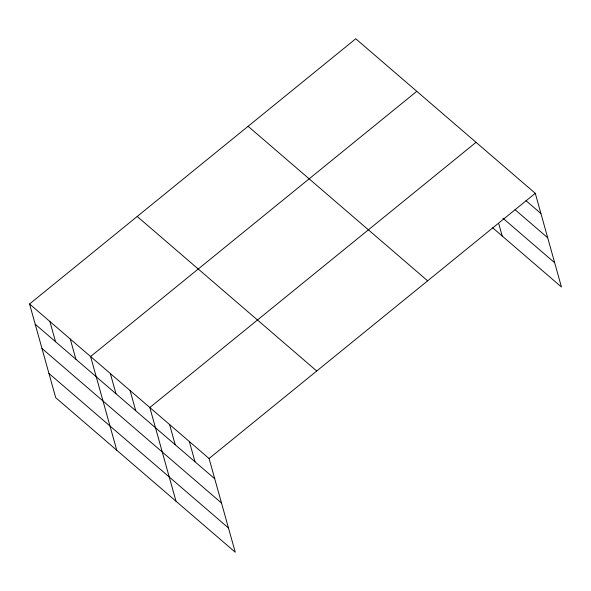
<?xml version="1.0" encoding="UTF-8"?>
<svg xmlns="http://www.w3.org/2000/svg" width="591" height="591" viewBox="0 0 591 591"><rect width="100%" height="100%" fill="white"/><g stroke="black" fill="none" stroke-linecap="round" stroke-linejoin="round"><path stroke-width="0.89" d="M29.55 303.988L209.081 458.52L235.248 552.223L55.717 397.691L29.55 303.988L355.752 38.777L535.283 193.309L561.45 287.012L492.672 227.808M416.795 91.317L90.593 356.528L116.752 450.231M476.043 142.313L149.833 407.524L176 501.227M209.081 458.52L535.283 193.309M525.953 200.645L540.935 213.543M515.02 209.65L547.709 237.789M502.926 218.219L554.683 262.766M248.109 126.297L427.64 280.828M137.201 216.469L316.732 371M35.201 324.223L214.732 478.754M41.968 348.468L221.499 503M48.942 373.446L228.473 527.977M498.819 223.893L502.202 236.016M189.334 441.521L194.986 461.756M169.587 424.523L175.231 444.757M130.086 390.525L135.738 410.76M110.34 373.527L115.991 393.761M70.24 339.012L75.892 359.254M49.895 321.504L55.547 341.738"/></g></svg>
